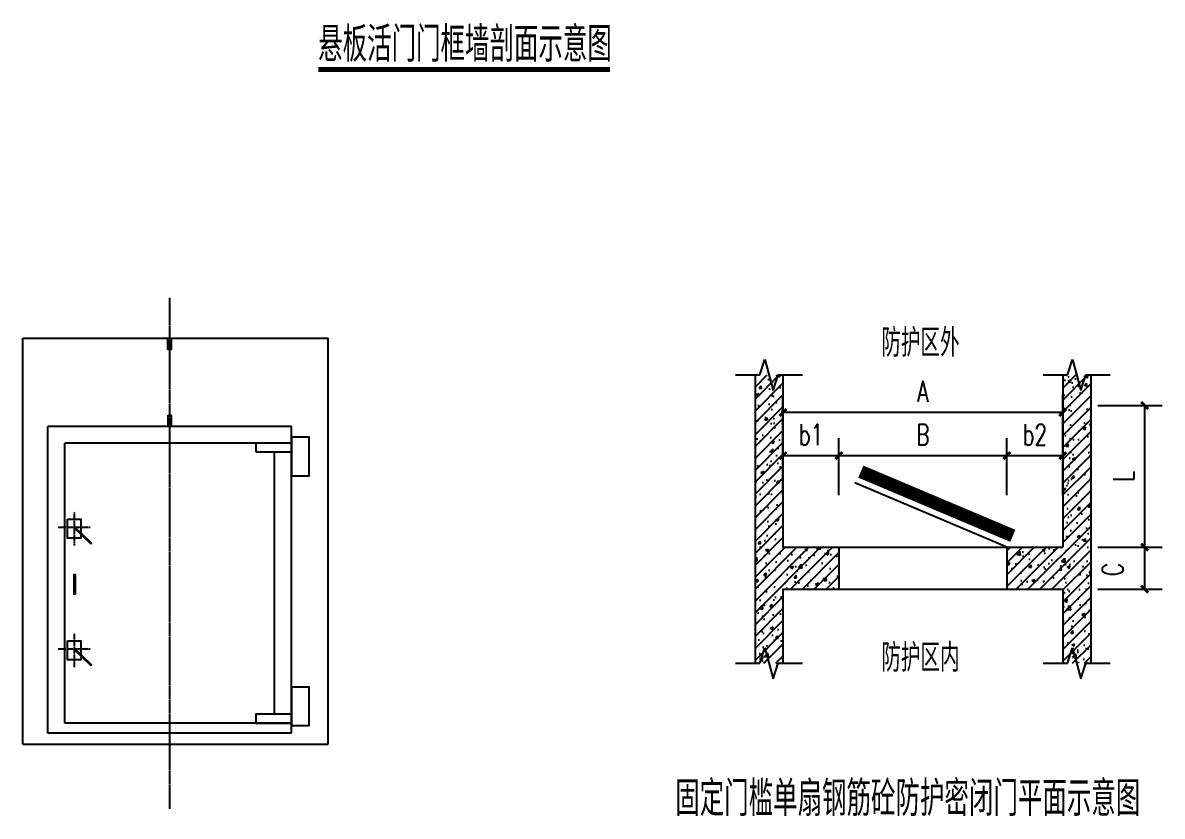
# Model space of a CAD drawing. Extents: x 0 to 2037025, y -2738621 to 0.
# Drawn here: x 968158 to 976304, y -1304373 to -1298703 of the extents above; entities that cross this region are included whole.
import ezdxf

# ---------------------------------------------------------------- set-up
doc = ezdxf.new("R2010")
doc.units = 0
doc.header["$LTSCALE"] = 10
doc.header["$MEASUREMENT"] = 0
doc.linetypes.add('CENTER', pattern=[2, 1.25, -0.25, 0.25, -0.25])
for name, color, linetype in [('bh', 8, 'Continuous'), ('OTHER', 7, 'Continuous'), ('PUB_DIM', 3, 'Continuous'), ('WALL', 4, 'Continuous'), ('WINDOW', 2, 'Continuous'), ('文字', 3, 'Continuous')]:
    doc.layers.add(name, color=color, linetype=linetype)
doc.styles.add('DIM_FONT', font='SIMPLEX', dxfattribs={"width": 0.7, "bigfont": 'GBCBIG'})
doc.styles.add('TSSD_REIN', font='Tssdeng.shx', dxfattribs={"width": 0.7, "bigfont": 'hztxt.shx'})
doc.dimstyles.new('DIMN50', dxfattribs={"dimscale": 0.5, "dimtxt": 300, "dimasz": 100, "dimexe": 250, "dimexo": 300, "dimgap": 150, "dimtad": 1, "dimdec": 0, "dimzin": 0, "dimdsep": 46, "dimtxsty": 'DIM_FONT', "dimblk": 'ARCHTICK', "dimcen": 0.09, "dimclrt": 7, "dimazin": 2, "dimtfac": 1, "dimtdec": 0, "dimtix": 1, "dimtmove": 2, "dimatfit": 3, "dimfxl": 0, "dimtolj": 1, "dimtzin": 0, "dimarcsym": 0})

# ---------------------------------------------------------------- blocks, each defined once
blk = doc.blocks.new('_ArchTick')
at = {"color": 0, "linetype": 'ByBlock', "const_width": 0.4}
blk.add_lwpolyline([(-0.5, -0.5), (0.5, 0.5)], dxfattribs=at)
blk = doc.blocks.new('*D277')
at = {"layer": 'Defpoints', "color": 0, "transparency": 16777216}
for p in [(975192.6, -1301796.3), (975192.6, -1302228.2), (975592.6, -1302228.2)]:
    blk.add_point(p, dxfattribs=at)
at = {"layer": 'PUB_DIM', "color": 0, "lineweight": -2, "transparency": 16777216}
for p, q in [((975192.6, -1302078.2), (975192.6, -1301671.3)), ((975592.6, -1302078.2), (975592.6, -1301671.3)), ((975592.6, -1301796.3), (975192.6, -1301796.3))]:
    blk.add_line(p, q, dxfattribs=at)
at = {"layer": 'PUB_DIM', "color": 0, "lineweight": -2, "transparency": 16777216, "xscale": 50, "yscale": 50, "zscale": 50}
for p, rotation in [((975192.6, -1301796.3), 179.9999999999666), ((975592.6, -1301796.3), 359.9999999999666)]:
    blk.add_blockref('_ArchTick', p, dxfattribs=dict(at, rotation=rotation))
at = {"layer": 'PUB_DIM', "color": 7, "transparency": 16777216, "insert": (975392.6, -1301646.3), "char_height": 150, "attachment_point": 5, "style": 'DIM_FONT'}
blk.add_mtext('\\A1;b2', dxfattribs=at)
blk = doc.blocks.new('*D279')
at = {"layer": 'Defpoints', "color": 0, "transparency": 16777216}
for p in [(975692.6, -1302450.2), (976178.7, -1302450.2), (975692.6, -1302750.2)]:
    blk.add_point(p, dxfattribs=at)
at = {"layer": 'PUB_DIM', "color": 0, "lineweight": -2, "transparency": 16777216}
for p, q in [((975842.6, -1302450.2), (976303.7, -1302450.2)), ((976178.7, -1302750.2), (976178.7, -1302450.2)), ((975842.6, -1302750.2), (976303.7, -1302750.2))]:
    blk.add_line(p, q, dxfattribs=at)
at = {"layer": 'PUB_DIM', "color": 0, "lineweight": -2, "transparency": 16777216, "xscale": 50, "yscale": 50, "zscale": 50}
for p, rotation in [((976178.7, -1302450.2), 90), ((976178.7, -1302750.2), 270)]:
    blk.add_blockref('_ArchTick', p, dxfattribs=dict(at, rotation=rotation))
at = {"layer": 'PUB_DIM', "color": 7, "transparency": 16777216, "insert": (975950.5, -1302609.7), "char_height": 150, "attachment_point": 5, "rotation": 90, "style": 'DIM_FONT'}
blk.add_mtext('\\A1;C', dxfattribs=at)
blk = doc.blocks.new('*D280')
at = {"layer": 'Defpoints', "color": 0, "transparency": 16777216}
for p in [(975692.6, -1301437.9), (976178.7, -1301437.9), (975692.6, -1302450.2)]:
    blk.add_point(p, dxfattribs=at)
at = {"layer": 'PUB_DIM', "color": 0, "lineweight": -2, "transparency": 16777216}
for p, q in [((975842.6, -1301437.9), (976303.7, -1301437.9)), ((976178.7, -1302450.2), (976178.7, -1301437.9)), ((975842.6, -1302450.2), (976303.7, -1302450.2))]:
    blk.add_line(p, q, dxfattribs=at)
at = {"layer": 'PUB_DIM', "color": 0, "lineweight": -2, "transparency": 16777216, "xscale": 50, "yscale": 50, "zscale": 50}
for p, rotation in [((976178.7, -1301437.9), 90), ((976178.7, -1302450.2), 270)]:
    blk.add_blockref('_ArchTick', p, dxfattribs=dict(at, rotation=rotation))
at = {"layer": 'PUB_DIM', "color": 7, "transparency": 16777216, "insert": (976028.7, -1301944.1), "char_height": 150, "attachment_point": 5, "rotation": 90, "style": 'DIM_FONT'}
blk.add_mtext('\\A1;L', dxfattribs=at)
blk = doc.blocks.new('*D283')
at = {"layer": 'Defpoints', "color": 0, "transparency": 16777216}
for p in [(973592.6, -1301796.3), (973592.6, -1302228.2), (973992.6, -1302228.2)]:
    blk.add_point(p, dxfattribs=at)
at = {"layer": 'PUB_DIM', "color": 0, "lineweight": -2, "transparency": 16777216}
for p, q in [((973592.6, -1302078.2), (973592.6, -1301671.3)), ((973992.6, -1302078.2), (973992.6, -1301671.3)), ((973992.6, -1301796.3), (973592.6, -1301796.3))]:
    blk.add_line(p, q, dxfattribs=at)
at = {"layer": 'PUB_DIM', "color": 0, "lineweight": -2, "transparency": 16777216, "xscale": 50, "yscale": 50, "zscale": 50, "rotation": 180}
blk.add_blockref('_ArchTick', (973592.6, -1301796.3), dxfattribs=at)
at = {"layer": 'PUB_DIM', "color": 0, "lineweight": -2, "transparency": 16777216, "xscale": 50, "yscale": 50, "zscale": 50}
blk.add_blockref('_ArchTick', (973992.6, -1301796.3), dxfattribs=at)
at = {"layer": 'PUB_DIM', "color": 7, "transparency": 16777216, "insert": (973792.6, -1301646.3), "char_height": 150, "attachment_point": 5, "style": 'DIM_FONT'}
blk.add_mtext('\\A1;b1', dxfattribs=at)
blk = doc.blocks.new('_B0DCY')
for p, q in [((0.5, 0.5), (-0.4058, 2.0297)), ((-0.5, 0.5), (0.5, 0.5)), ((-0.5, -0.5), (0.5, -0.5))]:
    blk.add_line(p, q)
at = {"const_width": 0.0781}
blk.add_lwpolyline([(0.5361, 0.7708), (-0.3697, 2.3006)], dxfattribs=at)
blk = doc.blocks.new('*D284')
at = {"layer": 'Defpoints', "color": 0, "transparency": 16777216}
for p in [(973992.6, -1301796.3), (973992.6, -1302228.2), (975192.6, -1302228.2)]:
    blk.add_point(p, dxfattribs=at)
at = {"layer": 'PUB_DIM', "color": 0, "lineweight": -2, "transparency": 16777216}
for p, q in [((973992.6, -1302078.2), (973992.6, -1301671.3)), ((975192.6, -1302078.2), (975192.6, -1301671.3)), ((975192.6, -1301796.3), (973992.6, -1301796.3))]:
    blk.add_line(p, q, dxfattribs=at)
at = {"layer": 'PUB_DIM', "color": 0, "lineweight": -2, "transparency": 16777216, "xscale": 50, "yscale": 50, "zscale": 50}
for p, rotation in [((973992.6, -1301796.3), 179.9999999999777), ((975192.6, -1301796.3), 359.9999999999778)]:
    blk.add_blockref('_ArchTick', p, dxfattribs=dict(at, rotation=rotation))
at = {"layer": 'PUB_DIM', "color": 7, "transparency": 16777216, "insert": (974592.6, -1301646.3), "char_height": 150, "attachment_point": 5, "style": 'DIM_FONT'}
blk.add_mtext('\\A1;B', dxfattribs=at)
blk = doc.blocks.new('*D285')
at = {"layer": 'Defpoints', "color": 0, "transparency": 16777216}
for p in [(973592.6, -1301487.4), (973592.6, -1301957.7), (975592.6, -1301957.7)]:
    blk.add_point(p, dxfattribs=at)
at = {"layer": 'PUB_DIM', "color": 0, "lineweight": -2, "transparency": 16777216}
for p, q in [((973592.6, -1301807.7), (973592.6, -1301362.4)), ((975592.6, -1301807.7), (975592.6, -1301362.4)), ((975592.6, -1301487.4), (973592.6, -1301487.4))]:
    blk.add_line(p, q, dxfattribs=at)
at = {"layer": 'PUB_DIM', "color": 0, "lineweight": -2, "transparency": 16777216, "xscale": 50, "yscale": 50, "zscale": 50}
for p, rotation in [((973592.6, -1301487.4), 179.99999999998), ((975592.6, -1301487.4), 359.99999999998)]:
    blk.add_blockref('_ArchTick', p, dxfattribs=dict(at, rotation=rotation))
at = {"layer": 'PUB_DIM', "color": 7, "transparency": 16777216, "insert": (974592.6, -1301337.4), "char_height": 150, "attachment_point": 5, "style": 'DIM_FONT'}
blk.add_mtext('\\A1;A', dxfattribs=at)

msp = doc.modelspace()

# ---------------------------------------------------------------- hatches: boundary and pattern name
at = {"layer": 'bh'}
h = msp.add_hatch(dxfattribs=at)
h.set_pattern_fill('AN31C', color=256, scale=300, style=0)
h.set_pattern_definition([(45, (1027661.816, -1080047.77), (-42.426407, 42.426407), []), (50, (1027661.82, -1080047.77), (215.17805, -18.82564), [22.5, -247.5]), (355, (1027661.82, -1080047.77), (-41.6254, 225.65764), [18, -198]), (100.4514, (1027679.75, -1080049.34), (173.55281, 206.83186), [19.12206, -210.34263]), (46.1842, (1027661.82, -1079987.77), (320.1723, -49.6557), [33.75, -371.25]), (96.6356, (1027688.5, -1079991.9), (280.3988, 292.23536), [28.6831, -315.5139]), (351.1842, (1027661.8, -1079987.77), (280.3986, 292.2356), [27, -297]), (21, (1027691.82, -1080002.77), (179.07212, -120.78567), [22.5, -247.5]), (326, (1027691.82, -1080002.77), (72.9946, 217.54501), [18, -198]), (71.4514, (1027706.74, -1080012.83), (252.06679, 96.75915), [19.12206, -210.34263]), (37.5, (1027661.816, -1080047.77), (3.647957, 99.868156), [0, -195.6, 0, -201, 0, -198.75]), (7.5, (1027661.82, -1080047.77), (78.92086, 118.323514), [0, -114.6, 0, -191.1, 0, -75.75]), (327.5, (1027594.916, -1080047.77), (160.14673, -6.766462), [0, -75, 0, -234, 0, -310.5]), (317.5, (1027564.92, -1080047.77), (174.95585, 30.031495), [0, -97.5, 0, -155.4, 0, -220.5])])
h.paths.add_polyline_path([(973992.6, -1302750.2), (973992.6, -1302450.2), (973592.6, -1302450.2), (973592.6, -1301219.4), (973392.6, -1301219.4), (973392.6, -1303279.7), (973592.6, -1303279.7), (973592.6, -1302750.2)])
h.paths.add_polyline_path([(975792.6, -1301219.4), (975592.6, -1301219.4), (975592.6, -1302450.2), (975192.6, -1302450.2), (975192.6, -1302750.2), (975592.6, -1302750.2), (975592.6, -1303279.7), (975792.6, -1303279.7)])

# ---------------------------------------------------------------- linework, layer by layer
at = {"layer": 'OTHER', "linetype": 'CENTER'}
msp.add_line((969207.8, -1300667.2, 797.6), (969207.8, -1304321.8, 797.6), dxfattribs=at)
at = {"layer": 'OTHER'}
for p, q in [((968157.8, -1300956.8, 700), (970341.8, -1300956.8, 700)), ((968157.8, -1303856.8), (968157.8, -1300956.8)), ((970341.8, -1303856.8), (970341.8, -1300956.8)), ((973427.6, -1301219.4), (973462.6, -1301109.4)), ((973462.6, -1301109.4), (973522.6, -1301329.4)), ((975627.6, -1301219.4), (975662.6, -1301109.4)), ((975662.6, -1301109.4), (975722.6, -1301329.4)), ((973252.6, -1301219.4), (973427.6, -1301219.4)), ((973522.6, -1301329.4), (973557.6, -1301219.4)), ((973557.6, -1301219.4), (973732.6, -1301219.4)), ((975452.6, -1301219.4), (975627.6, -1301219.4)), ((975722.6, -1301329.4), (975757.6, -1301219.4)), ((975757.6, -1301219.4), (975932.6, -1301219.4)), ((970077.8, -1301586.8, 797.6), (968337.8, -1301586.8, 797.6)), ((968337.8, -1303779.1), (968337.8, -1301586.8)), ((970077.8, -1303779.1), (970077.8, -1301586.8)), ((970077.8, -1301706.8, 797.6), (968457.8, -1301706.8, 797.6)), ((968457.8, -1303706.8), (968457.8, -1301706.8)), ((969957.8, -1303644.4), (969957.8, -1301769.2)), ((968534.6, -1302786), (968534.6, -1302644.5)), ((973427.6, -1303279.7), (973462.6, -1303169.7)), ((973462.6, -1303169.7), (973522.6, -1303389.7)), ((975627.6, -1303279.7), (975662.6, -1303169.7)), ((975662.6, -1303169.7), (975722.6, -1303389.7)), ((973252.6, -1303279.7), (973427.6, -1303279.7)), ((973522.6, -1303389.7), (973557.6, -1303279.7)), ((973557.6, -1303279.7), (973732.6, -1303279.7)), ((975452.6, -1303279.7), (975627.6, -1303279.7)), ((975722.6, -1303389.7), (975757.6, -1303279.7)), ((975757.6, -1303279.7), (975932.6, -1303279.7)), ((970077.8, -1303706.8, 797.6), (968457.8, -1303706.8, 797.6)), ((970077.8, -1303779.1, 700), (968337.8, -1303779.1, 700)), ((968157.8, -1303856.8, 700), (970341.8, -1303856.8, 700))]:
    msp.add_line(p, q, dxfattribs=at)
at = {"layer": 'OTHER', "linetype": 'CENTER', "ltscale": 0.1}
for p, q in [((968525.3, -1302197.2), (968525.3, -1302438.1)), ((968642.6, -1302308.5), (968410, -1302308.5)), ((968525.3, -1303066.8), (968525.3, -1303307.6)), ((968642.6, -1303178.1), (968410, -1303178.1))]:
    msp.add_line(p, q, dxfattribs=at)
at = {"layer": 'OTHER'}
for points, elevation in [([(969194.6, -1300956.8), (969217.8, -1300956.8), (969217.8, -1301036.3), (969194.6, -1301036.3)], 700), ([(969196.2, -1301507.4), (969219.4, -1301507.4), (969219.4, -1301586.8), (969196.2, -1301586.8)], 797.6), ([(969824.5, -1301769.2), (970077.8, -1301769.2), (970077.8, -1301706.8), (969824.5, -1301706.8)], 797.6), ([(969824.5, -1303706.8), (970077.8, -1303706.8), (970077.8, -1303644.4), (969824.5, -1303644.4)], 797.6)]:
    msp.add_lwpolyline(points, close=True, dxfattribs=dict(at, elevation=elevation))
for points in [[(970077.8, -1301939.8), (970204.7, -1301939.8), (970204.7, -1301664.2), (970077.8, -1301664.2)], [(968478.6, -1302250.3), (968572.1, -1302250.3), (968572.1, -1302385.3), (968478.6, -1302385.3)], [(968645.1, -1302425.6), (968650.1, -1302420.4), (968527.2, -1302303.5), (968522.2, -1302308.7)], [(968478.6, -1303119.9), (968572.1, -1303119.9), (968572.1, -1303254.9), (968478.6, -1303254.9)], [(968645.1, -1303295.2), (968650.1, -1303290), (968527.2, -1303173), (968522.2, -1303178.2)], [(970077.8, -1303725.3), (970204.7, -1303725.3), (970204.7, -1303449.7), (970077.8, -1303449.7)]]:
    msp.add_lwpolyline(points, close=True, dxfattribs=at)
msp.add_lwpolyline([(968534.6, -1302786), (968524.7, -1302786), (968524.7, -1302644.5), (968534.6, -1302644.5)], dxfattribs=at)
at = {"layer": 'WALL'}
for p, q in [((973392.6, -1301219.4), (973392.6, -1303279.7)), ((973592.6, -1301219.4), (973592.6, -1302450.2)), ((975592.6, -1301219.4), (975592.6, -1302450.2)), ((975792.6, -1301219.4), (975792.6, -1303279.7)), ((973592.6, -1302450.2), (973992.6, -1302450.2)), ((973992.6, -1302450.2), (973992.6, -1302750.2)), ((975192.6, -1302450.2), (975592.6, -1302450.2)), ((975192.6, -1302450.2), (975192.6, -1302750.2)), ((973592.6, -1302750.2), (973992.6, -1302750.2)), ((973592.6, -1302750.2), (973592.6, -1303279.7)), ((975192.6, -1302750.2), (975592.6, -1302750.2)), ((975592.6, -1302750.2), (975592.6, -1303279.7))]:
    msp.add_line(p, q, dxfattribs=at)
at = {"layer": '文字', "const_width": 35, "elevation": 280}
msp.add_lwpolyline([(970271, -1299036.1), (972355.9, -1299036.1)], dxfattribs=at)

# ---------------------------------------------------------------- block references
at = {"layer": 'WINDOW', "xscale": 1200, "yscale": 300, "zscale": 1200}
msp.add_blockref('_B0DCY', (974592.6, -1302600.2), dxfattribs=at)

# ---------------------------------------------------------------- texts
at = {"layer": '文字', "style": 'TSSD_REIN', "width": 0.7}
for s, height, p in [('悬板活门门框墙剖面示意图', 250, (970269.2, -1298981.5, 280)), ('防护区外', 200, (974295.4, -1301089.3, 700)), ('防护区内', 200, (974295.4, -1303339.9, 700)), ('固定门槛单扇钢筋砼防护密闭门平面示意图', 250, (972822, -1304371, 280))]:
    msp.add_text(s, height=height, dxfattribs=at).set_placement(p)

# ---------------------------------------------------------------- dimensions: what is measured, and where the dimension line sits
at = {"layer": 'PUB_DIM'}
for p1, p2, distance, text, picture, middle in [((975592.6, -1301957.7), (973592.6, -1301957.7), -470.3, 'A', '*D285', (974592.6, -1301337.4)), ((975692.6, -1302450.2, 0), (975692.6, -1301437.9, 0), -486.1, 'L', '*D280', (976028.7, -1301944.1, 0)), ((973992.6, -1302228.2), (973592.6, -1302228.2), -431.9, 'b1', '*D283', (973792.6, -1301646.3)), ((975192.6, -1302228.2), (973992.6, -1302228.2), -431.9, 'B', '*D284', (974592.6, -1301646.3)), ((975592.6, -1302228.2), (975192.6, -1302228.2), -431.9, 'b2', '*D277', (975392.6, -1301646.3))]:
    dim = msp.add_aligned_dim(p1=p1, p2=p2, distance=distance, text=text, dimstyle='DIMN50', dxfattribs=at)
    dim.commit()
    dim.dimension.update_dxf_attribs({"geometry": picture, "text_midpoint": middle})
dim = msp.add_linear_dim(base=(976178.7, -1302450.2, 0), p1=(975692.6, -1302750.2, 0), p2=(975692.6, -1302450.2, 0), angle=90, text='C', dimstyle='DIMN50', dxfattribs=at)
dim.commit()
dim.dimension.update_dxf_attribs({"geometry": '*D279', "text_midpoint": (975950.5, -1302609.7, 0), "dimtype": 129})

doc.saveas('drawing.dxf')
